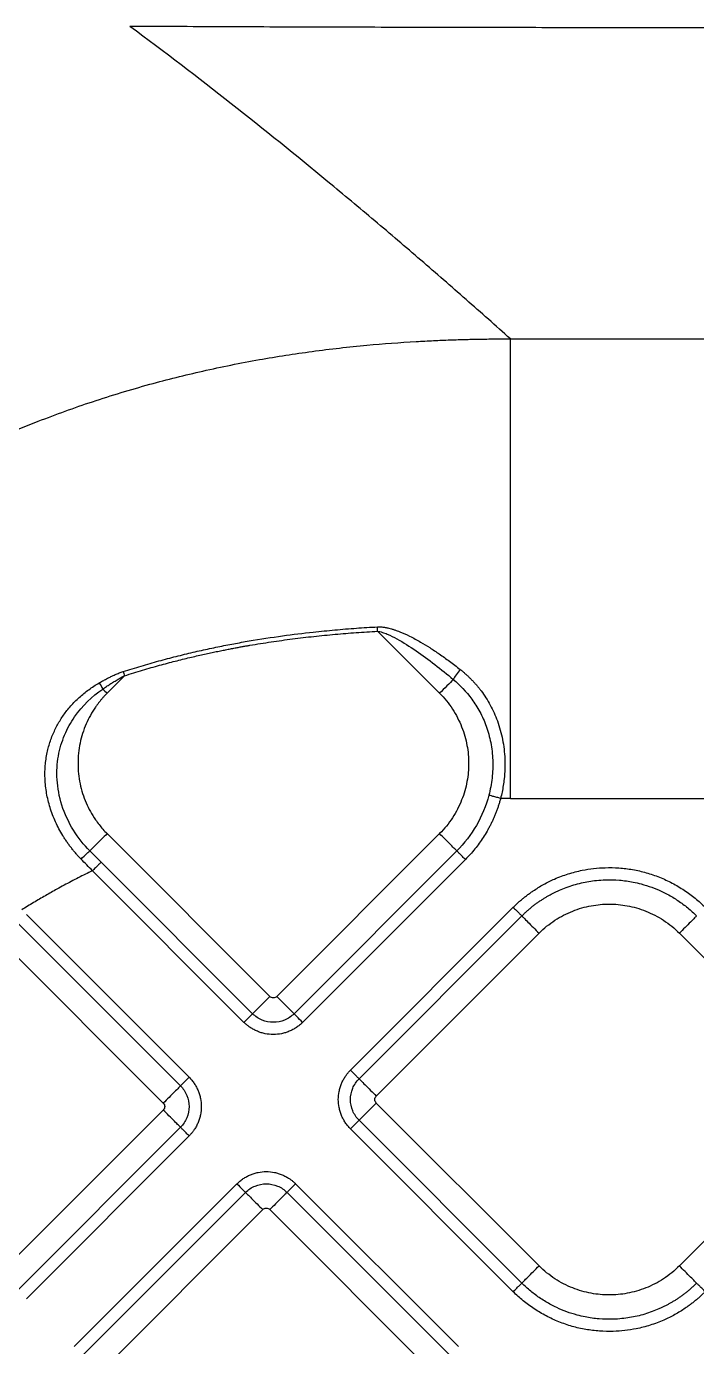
# Model space of a CAD drawing. Extents: x 0 to 84, y -21 to 126.
# Drawn here: x 39.98 to 42.69, y 45.19 to 50.53 of the extents above; entities that cross this region are included whole.
import ezdxf

# ---------------------------------------------------------------- set-up
doc = ezdxf.new("R2010")
doc.units = 0
doc.header["$MEASUREMENT"] = 0
doc.layers.add('1', color=4, linetype='Continuous')

# ---------------------------------------------------------------- blocks, each defined once
blk = doc.blocks.new('PRODIGY')
at = {"layer": '1', "color": 3, "linetype": 'Continuous', "lineweight": 25}
for p, q in [((41.9357, 49.2667), (46.4718, 49.2667)), ((41.649, 47.8333), (41.3981, 48.0842)), ((40.3741, 47.904), (40.3034, 47.8333)), ((41.9357, 47.4079), (41.896, 47.4079)), ((41.9357, 47.4079), (42.7752, 47.4079)), ((40.9621, 46.6067), (40.3034, 47.2653)), ((41.649, 47.2653), (40.9904, 46.6067)), ((41.7187, 47.1956), (41.0601, 46.537)), ((41.7536, 47.1608), (41.0949, 46.5021)), ((40.8575, 46.5021), (40.2444, 47.1152)), ((40.8924, 46.537), (40.2792, 47.1501)), ((39.9768, 46.9388), (40.6355, 46.2801)), ((41.2884, 46.3086), (41.9471, 46.9673)), ((39.942, 46.9039), (40.6007, 46.2453)), ((41.3233, 46.2738), (41.9819, 46.9324)), ((39.8723, 46.8342), (40.531, 46.1755)), ((41.393, 46.2041), (42.0516, 46.8627)), ((42.6196, 46.8627), (43.2783, 46.2041)), ((40.531, 46.1473), (39.8723, 45.4886)), ((42.0516, 45.5171), (41.393, 46.1758)), ((43.2783, 46.1758), (42.6196, 45.5171)), ((41.9819, 45.4474), (41.3233, 46.1061)), ((40.6007, 46.0776), (39.942, 45.4189)), ((40.6355, 46.0427), (39.9768, 45.384)), ((41.9471, 45.4126), (41.2884, 46.0712)), ((40.1703, 45.1905), (40.829, 45.8492)), ((41.0664, 45.8492), (41.7251, 45.1905)), ((40.2052, 45.1557), (40.8639, 45.8144)), ((41.0316, 45.8144), (41.6902, 45.1557)), ((40.2749, 45.086), (40.9336, 45.7447)), ((40.9618, 45.7447), (41.6205, 45.086))]:
    blk.add_line(p, q, dxfattribs=at)
for points, knots in [([(43.5626, 50.5246), (43.3033, 50.5246), (42.9067, 50.5246), (42.3829, 50.5249), (41.9764, 50.5254), (41.5712, 50.5262), (41.1633, 50.5273), (40.7735, 50.5287), (40.5196, 50.5299), (40.3956, 50.5305)], [0, 0, 0, 0, 0.245637, 0.37566, 0.496219, 0.630694, 0.759482, 0.882584, 1, 1, 1, 1]), ([(41.9357, 49.2667), (41.8765, 49.3196), (41.8167, 49.3726), (41.6959, 49.4787), (41.6348, 49.5318), (41.5116, 49.638), (41.4494, 49.6911), (41.324, 49.7969), (41.2608, 49.8497), (41.0692, 50.0078), (40.9389, 50.113), (40.6721, 50.3225), (40.5357, 50.4268), (40.3956, 50.5305)], [0, 0, 0, 0, 0.125, 0.125, 0.25, 0.25, 0.375, 0.375, 0.5, 0.5, 0.75, 0.75, 1, 1, 1, 1]), ([(38.7269, 48.176), (38.7402, 48.1858), (38.7672, 48.2056), (38.8085, 48.2359), (38.8514, 48.2673), (38.896, 48.2997), (38.9423, 48.333), (38.9904, 48.3672), (39.0512, 48.4096), (39.1266, 48.4609), (39.2473, 48.54), (39.4057, 48.6368), (39.5646, 48.7239), (39.7006, 48.7923), (39.8138, 48.8455), (39.9259, 48.8939), (40.0699, 48.9517), (40.2466, 49.0154), (40.4689, 49.0827), (40.6944, 49.1391), (40.9137, 49.1831), (41.1354, 49.2176), (41.3473, 49.2416), (41.5113, 49.2539), (41.6237, 49.2598), (41.6909, 49.2625), (41.7556, 49.2645), (41.8178, 49.2658), (41.8775, 49.2665), (41.9166, 49.2666), (41.9357, 49.2667)], [0, 0, 0, 0, 0.0142248, 0.0289859, 0.0442967, 0.0601703, 0.0766186, 0.0936526, 0.1112823, 0.1408219, 0.1725747, 0.2363078, 0.3017879, 0.3297321, 0.3684207, 0.4104317, 0.4357209, 0.5032673, 0.5734684, 0.6374724, 0.7051439, 0.7677666, 0.8322499, 0.8901823, 0.9103532, 0.9297438, 0.9483769, 0.9662783, 0.983476, 1, 1, 1, 1]), ([(41.9357, 47.4079), (41.9357, 47.5073), (41.9357, 47.6068), (41.9357, 47.8034), (41.9357, 47.9006), (41.9357, 48.0907), (41.9357, 48.1835), (41.9357, 48.3628), (41.9357, 48.4492), (41.9357, 48.6137), (41.9357, 48.6917), (41.9357, 48.8378), (41.9357, 48.9058), (41.9357, 49.0301), (41.9357, 49.0865), (41.9357, 49.1865), (41.9357, 49.23), (41.9357, 49.2667)], [0, 0, 0, 0, 0.125, 0.125, 0.25, 0.25, 0.375, 0.375, 0.5, 0.5, 0.625, 0.625, 0.75, 0.75, 0.875, 0.875, 1, 1, 1, 1]), ([(40.3687, 47.9208), (40.3809, 47.9246), (40.405, 47.9323), (40.4413, 47.9433), (40.4771, 47.9537), (40.5127, 47.9637), (40.5479, 47.9732), (40.5828, 47.9822), (40.6172, 47.9908), (40.6513, 47.9989), (40.685, 48.0066), (40.7183, 48.0139), (40.7512, 48.0208), (40.7836, 48.0273), (40.8156, 48.0334), (40.8471, 48.0392), (40.913, 48.0507), (41.0097, 48.0656), (41.1257, 48.0798), (41.2252, 48.0896), (41.3117, 48.0967), (41.3688, 48.1001), (41.3972, 48.1018)], [0, 0, 0, 0, 0.0365399, 0.0726664, 0.10837, 0.1436416, 0.1784729, 0.2128565, 0.2467858, 0.2802552, 0.3132601, 0.3457959, 0.3778579, 0.4094414, 0.440542, 0.4711556, 0.5012783, 0.632225, 0.7514415, 0.8358782, 0.9187223, 1, 1, 1, 1]), ([(40.3741, 47.904), (40.3864, 47.9079), (40.4107, 47.9156), (40.4467, 47.9265), (40.4815, 47.9367), (40.5151, 47.9461), (40.5475, 47.9548), (40.5787, 47.963), (40.6087, 47.9705), (40.6374, 47.9775), (40.6648, 47.9839), (40.691, 47.9899), (40.7159, 47.9953), (40.7395, 48.0003), (40.7618, 48.0049), (40.7828, 48.0091), (40.8024, 48.013), (40.8208, 48.0164), (40.8378, 48.0196), (40.8535, 48.0224), (40.8678, 48.0249), (40.9056, 48.0315), (40.9673, 48.0413), (41.0535, 48.0533), (41.1397, 48.0635), (41.2259, 48.072), (41.312, 48.079), (41.3695, 48.0825), (41.3981, 48.0842)], [0, 0, 0, 0, 0.0372794, 0.0733038, 0.1080634, 0.1415502, 0.1737572, 0.2046788, 0.2343102, 0.2626478, 0.2896885, 0.3154299, 0.3398704, 0.363008, 0.3848407, 0.405367, 0.424586, 0.4424969, 0.4590996, 0.474394, 0.4883801, 0.5010583, 0.5846504, 0.6681053, 0.7513841, 0.8344623, 0.9173313, 1, 1, 1, 1]), ([(41.3972, 48.1018), (41.3992, 48.1019), (41.4033, 48.102), (41.4095, 48.1019), (41.4159, 48.1015), (41.4225, 48.1007), (41.4293, 48.0997), (41.4362, 48.0984), (41.4444, 48.0965), (41.4543, 48.0937), (41.4655, 48.0902), (41.4767, 48.0862), (41.4978, 48.0782), (41.5302, 48.0636), (41.5705, 48.0417), (41.6103, 48.0174), (41.6491, 47.9916), (41.6902, 47.9623), (41.7179, 47.9408), (41.7322, 47.9297)], [0, 0, 0, 0, 0.015622, 0.03171, 0.048302, 0.065434, 0.083139, 0.101446, 0.120381, 0.149107, 0.18121, 0.212113, 0.242322, 0.357691, 0.490386, 0.602598, 0.724794, 0.857185, 1, 1, 1, 1]), ([(41.3981, 48.0842), (41.4045, 48.0833), (41.4111, 48.0816), (41.4241, 48.0775), (41.4307, 48.075), (41.4504, 48.0668), (41.4634, 48.0603), (41.5025, 48.039), (41.5283, 48.0226), (41.5793, 47.9875), (41.6046, 47.9688), (41.6548, 47.9299), (41.6798, 47.9097), (41.7046, 47.8889)], [0, 0, 0, 0, 0.0625, 0.0625, 0.125, 0.125, 0.25, 0.25, 0.5, 0.5, 0.75, 0.75, 1, 1, 1, 1]), ([(40.272, 47.8752), (40.2779, 47.8786), (40.289, 47.8849), (40.3046, 47.8933), (40.3201, 47.9012), (40.3359, 47.9084), (40.3524, 47.9153), (40.3634, 47.919), (40.3687, 47.9208)], [0, 0, 0, 0, 0.190171, 0.356621, 0.499252, 0.676195, 0.843028, 1, 1, 1, 1]), ([(40.2863, 47.8504), (40.2911, 47.8537), (40.3006, 47.8602), (40.315, 47.8697), (40.3267, 47.8772), (40.3389, 47.8847), (40.3507, 47.8916), (40.3635, 47.8987), (40.3711, 47.9025), (40.3741, 47.904)], [0, 0, 0, 0, 0.168102, 0.335743, 0.503086, 0.573321, 0.752667, 0.901445, 1, 1, 1, 1]), ([(41.7322, 47.9297), (41.7265, 47.9228), (41.7209, 47.9152), (41.7111, 47.9009), (41.7071, 47.8942), (41.7046, 47.8889)], [0, 0, 0, 0, 0.5, 0.5, 1, 1, 1, 1]), ([(41.7322, 47.9297), (41.7358, 47.9269), (41.7429, 47.9212), (41.7532, 47.9124), (41.7632, 47.9033), (41.7729, 47.8939), (41.7823, 47.8843), (41.7915, 47.8744), (41.8003, 47.8643), (41.8088, 47.8539), (41.8284, 47.8286), (41.8559, 47.7857), (41.8855, 47.7195), (41.9059, 47.6464), (41.9136, 47.5806), (41.9137, 47.5271), (41.9112, 47.4911), (41.907, 47.4599), (41.9023, 47.4337), (41.8981, 47.4165), (41.896, 47.4079)], [0, 0, 0, 0, 0.023703, 0.047311, 0.070839, 0.094306, 0.11773, 0.141126, 0.164513, 0.187908, 0.211327, 0.331474, 0.452496, 0.587681, 0.723385, 0.793123, 0.863154, 0.908983, 0.954563, 1, 1, 1, 1]), ([(40.1983, 47.1623), (40.1948, 47.1659), (40.1879, 47.1731), (40.1779, 47.1843), (40.1681, 47.1958), (40.1587, 47.2076), (40.1495, 47.2196), (40.1407, 47.232), (40.1322, 47.2447), (40.1157, 47.271), (40.0936, 47.3124), (40.0718, 47.3699), (40.0575, 47.4284), (40.0513, 47.4852), (40.0523, 47.5405), (40.0598, 47.592), (40.0732, 47.6407), (40.0913, 47.6851), (40.1139, 47.7263), (40.1362, 47.7579), (40.1564, 47.7821), (40.173, 47.7998), (40.1906, 47.8166), (40.2094, 47.8326), (40.2292, 47.8478), (40.2501, 47.8621), (40.2647, 47.8709), (40.272, 47.8752)], [0, 0, 0, 0, 0.017799, 0.03562, 0.053477, 0.071388, 0.089368, 0.107432, 0.125599, 0.143885, 0.218155, 0.293182, 0.363849, 0.434812, 0.499401, 0.564073, 0.623293, 0.682607, 0.737788, 0.793208, 0.822103, 0.851099, 0.880266, 0.909674, 0.93939, 0.969478, 1, 1, 1, 1]), ([(40.2338, 47.1957), (40.2097, 47.22), (40.1867, 47.2485), (40.1476, 47.3115), (40.1317, 47.3459), (40.1095, 47.4153), (40.1032, 47.4501), (40.0991, 47.517), (40.1012, 47.549), (40.1119, 47.6093), (40.1205, 47.6376), (40.1427, 47.6905), (40.1563, 47.715), (40.2032, 47.7827), (40.2423, 47.8202), (40.2863, 47.8504)], [0, 0, 0, 0, 0.125, 0.125, 0.25, 0.25, 0.375, 0.375, 0.5, 0.5, 0.625, 0.625, 0.75, 0.75, 1, 1, 1, 1]), ([(41.7046, 47.8889), (41.6977, 47.882), (41.6886, 47.8729), (41.669, 47.8533), (41.6585, 47.8429), (41.649, 47.8333)], [0, 0, 0, 0, 0.5, 0.5, 1, 1, 1, 1]), ([(41.7046, 47.8889), (41.7315, 47.8667), (41.757, 47.8404), (41.7913, 47.7934), (41.802, 47.7764), (41.8216, 47.7399), (41.8304, 47.7203), (41.8454, 47.6785), (41.8515, 47.6564), (41.8605, 47.6104), (41.8633, 47.5865), (41.8652, 47.5384), (41.8643, 47.5141), (41.8588, 47.4664), (41.8544, 47.443), (41.8484, 47.4206)], [0, 0, 0, 0, 0.25, 0.25, 0.375, 0.375, 0.5, 0.5, 0.625, 0.625, 0.75, 0.75, 0.875, 0.875, 1, 1, 1, 1]), ([(40.3034, 47.8333), (40.3005, 47.8304), (40.2948, 47.8246), (40.2866, 47.8155), (40.2786, 47.8062), (40.2709, 47.7967), (40.2635, 47.7869), (40.2513, 47.7697), (40.2354, 47.7441), (40.218, 47.7086), (40.2039, 47.6711), (40.1901, 47.6182), (40.1829, 47.5493), (40.1901, 47.4805), (40.2039, 47.4276), (40.218, 47.3901), (40.2354, 47.3546), (40.2534, 47.3255), (40.2708, 47.3019), (40.2864, 47.283), (40.2977, 47.2712), (40.3034, 47.2653)], [0, 0, 0, 0, 0.019458, 0.038879, 0.058283, 0.077687, 0.097108, 0.116567, 0.178329, 0.240094, 0.30443, 0.368769, 0.500007, 0.631244, 0.695581, 0.75992, 0.821682, 0.883447, 0.922321, 0.961124, 1, 1, 1, 1]), ([(41.649, 47.8333), (41.6686, 47.8137), (41.6862, 47.7921), (41.7162, 47.7462), (41.7287, 47.7219), (41.7482, 47.6725), (41.7554, 47.6473), (41.7646, 47.5976), (41.7667, 47.573), (41.7667, 47.5257), (41.7646, 47.5011), (41.7554, 47.4514), (41.7482, 47.4262), (41.7287, 47.3768), (41.7162, 47.3525), (41.6862, 47.3066), (41.6686, 47.2849), (41.649, 47.2653)], [0, 0, 0, 0, 0.125, 0.125, 0.25, 0.25, 0.375, 0.375, 0.5, 0.5, 0.625, 0.625, 0.75, 0.75, 0.875, 0.875, 1, 1, 1, 1]), ([(41.8484, 47.4206), (41.8371, 47.3783), (41.8201, 47.337), (41.776, 47.2608), (41.749, 47.2259), (41.7187, 47.1956)], [0, 0, 0, 0, 0.5, 0.5, 1, 1, 1, 1]), ([(41.896, 47.4079), (41.891, 47.4093), (41.8856, 47.4107), (41.875, 47.4135), (41.8698, 47.4149), (41.8607, 47.4173), (41.8568, 47.4183), (41.8511, 47.4199), (41.8493, 47.4204), (41.8484, 47.4206)], [0, 0, 0, 0, 0.25, 0.25, 0.5, 0.5, 0.75, 0.75, 1, 1, 1, 1]), ([(41.896, 47.4079), (41.8947, 47.4033), (41.8922, 47.394), (41.8879, 47.3803), (41.8833, 47.3667), (41.8784, 47.3532), (41.873, 47.3398), (41.8674, 47.3266), (41.8613, 47.3135), (41.8549, 47.3005), (41.8482, 47.2877), (41.8387, 47.2707), (41.8261, 47.2501), (41.8098, 47.2263), (41.7922, 47.2034), (41.7736, 47.1814), (41.7603, 47.1677), (41.7536, 47.1608)], [0, 0, 0, 0, 0.049953, 0.0998242, 0.1496485, 0.1994605, 0.2492952, 0.2991874, 0.3491718, 0.3992828, 0.4495548, 0.5000215, 0.6007497, 0.7008355, 0.8005537, 0.9001823, 1, 1, 1, 1]), ([(40.3034, 47.2653), (40.2961, 47.258), (40.2882, 47.2502), (40.2728, 47.2347), (40.2652, 47.2271), (40.2519, 47.2139), (40.2463, 47.2082), (40.2379, 47.1998), (40.2351, 47.1971), (40.2338, 47.1957)], [0, 0, 0, 0, 0.25, 0.25, 0.5, 0.5, 0.75, 0.75, 1, 1, 1, 1]), ([(41.7187, 47.1956), (41.7174, 47.1969), (41.7147, 47.1996), (41.7064, 47.208), (41.7007, 47.2137), (41.6874, 47.227), (41.6798, 47.2346), (41.6643, 47.2501), (41.6564, 47.258), (41.649, 47.2653)], [0, 0, 0, 0, 0.25, 0.25, 0.5, 0.5, 0.75, 0.75, 1, 1, 1, 1]), ([(40.1983, 47.1623), (40.2065, 47.1704), (40.2147, 47.1784), (40.2276, 47.1905), (40.2321, 47.1945), (40.2338, 47.1957)], [0, 0, 0, 0, 0.5, 0.5, 1, 1, 1, 1]), ([(40.2444, 47.1152), (40.2367, 47.1231), (40.2213, 47.1387), (40.206, 47.1544), (40.1983, 47.1623)], [0, 0, 0, 0, 0.499143, 1, 1, 1, 1]), ([(41.7536, 47.1608), (41.7499, 47.1645), (41.7459, 47.1684), (41.7382, 47.1762), (41.7344, 47.18), (41.7277, 47.1866), (41.7249, 47.1894), (41.7207, 47.1936), (41.7194, 47.195), (41.7187, 47.1956)], [0, 0, 0, 0, 0.25, 0.25, 0.5, 0.5, 0.75, 0.75, 1, 1, 1, 1]), ([(40.2444, 47.1152), (40.2348, 47.1106), (40.2155, 47.1013), (40.1867, 47.0868), (40.1578, 47.0719), (40.129, 47.0566), (40.0942, 47.0376), (40.0531, 47.0143), (40.0056, 46.9864), (39.9739, 46.9668), (39.9578, 46.9569)], [0, 0, 0, 0, 0.097861, 0.196281, 0.295276, 0.394857, 0.495039, 0.658769, 0.827073, 1, 1, 1, 1]), ([(40.2792, 47.1501), (40.2786, 47.1494), (40.2772, 47.1481), (40.2731, 47.1439), (40.2702, 47.1411), (40.2636, 47.1344), (40.2598, 47.1306), (40.252, 47.1229), (40.2481, 47.1189), (40.2444, 47.1152)], [0, 0, 0, 0, 0.25, 0.25, 0.5, 0.5, 0.75, 0.75, 1, 1, 1, 1]), ([(41.9471, 46.9673), (41.9506, 46.9708), (41.9577, 46.9778), (41.9688, 46.9879), (41.98, 46.9977), (41.9915, 47.0072), (42.0033, 47.0164), (42.0154, 47.0253), (42.0372, 47.0405), (42.0698, 47.0605), (42.1172, 47.0839), (42.1694, 47.1036), (42.2374, 47.1211), (42.3066, 47.1288), (42.375, 47.1275), (42.4308, 47.1208), (42.4859, 47.1083), (42.5395, 47.0899), (42.5909, 47.066), (42.6314, 47.0421), (42.662, 47.0208), (42.6838, 47.004), (42.7047, 46.9862), (42.7177, 46.9736), (42.7242, 46.9673)], [0, 0, 0, 0, 0.017341, 0.034665, 0.051985, 0.069313, 0.086663, 0.104047, 0.121478, 0.179141, 0.236743, 0.304922, 0.372836, 0.480686, 0.54577, 0.610337, 0.67596, 0.741895, 0.807114, 0.872629, 0.904913, 0.936849, 0.968517, 1, 1, 1, 1]), ([(41.9819, 46.9324), (41.9853, 46.9357), (41.9919, 46.9422), (42.0021, 46.9516), (42.0125, 46.9606), (42.023, 46.9693), (42.0337, 46.9776), (42.0445, 46.9856), (42.0554, 46.9932), (42.0665, 47.0004), (42.0776, 47.0073), (42.0887, 47.0138), (42.1, 47.02), (42.1113, 47.0259), (42.1228, 47.0315), (42.1396, 47.0391), (42.1723, 47.0523), (42.222, 47.0672), (42.2754, 47.0761), (42.327, 47.0796), (42.377, 47.0783), (42.4255, 47.0715), (42.4834, 47.058), (42.5296, 47.0411), (42.5709, 47.0204), (42.5927, 47.008), (42.6138, 46.9947), (42.6341, 46.9804), (42.6535, 46.9652), (42.672, 46.9493), (42.6836, 46.938), (42.6893, 46.9324)], [0, 0, 0, 0, 0.017777, 0.035429, 0.05295, 0.070335, 0.087579, 0.104678, 0.121627, 0.138422, 0.15506, 0.171537, 0.18785, 0.204007, 0.220236, 0.23663, 0.2744, 0.355233, 0.434067, 0.480754, 0.552372, 0.624938, 0.667358, 0.779414, 0.811539, 0.843523, 0.875326, 0.90691, 0.93824, 0.96928, 1, 1, 1, 1]), ([(41.9471, 46.9673), (41.9508, 46.9636), (41.9547, 46.9596), (41.9625, 46.9519), (41.9663, 46.9481), (41.9729, 46.9414), (41.9757, 46.9386), (41.9799, 46.9344), (41.9813, 46.9331), (41.9819, 46.9324)], [0, 0, 0, 0, 0.25, 0.25, 0.5, 0.5, 0.75, 0.75, 1, 1, 1, 1]), ([(42.0516, 46.8627), (42.0712, 46.8823), (42.0929, 46.8999), (42.1388, 46.9299), (42.1631, 46.9424), (42.2125, 46.9619), (42.2377, 46.9691), (42.2874, 46.9783), (42.312, 46.9804), (42.3593, 46.9804), (42.3839, 46.9783), (42.4336, 46.9691), (42.4588, 46.9619), (42.5082, 46.9424), (42.5325, 46.9299), (42.5784, 46.8999), (42.6, 46.8823), (42.6196, 46.8627)], [0, 0, 0, 0, 0.125, 0.125, 0.25, 0.25, 0.375, 0.375, 0.5, 0.5, 0.625, 0.625, 0.75, 0.75, 0.875, 0.875, 1, 1, 1, 1]), ([(41.9819, 46.9324), (41.9832, 46.9311), (41.9859, 46.9284), (41.9943, 46.9201), (42, 46.9144), (42.0133, 46.9011), (42.0209, 46.8935), (42.0364, 46.878), (42.0443, 46.8701), (42.0516, 46.8627)], [0, 0, 0, 0, 0.25, 0.25, 0.5, 0.5, 0.75, 0.75, 1, 1, 1, 1]), ([(42.6893, 46.9324), (42.688, 46.9311), (42.6853, 46.9284), (42.677, 46.9201), (42.6713, 46.9144), (42.658, 46.9011), (42.6504, 46.8935), (42.6349, 46.878), (42.627, 46.8701), (42.6196, 46.8627)], [0, 0, 0, 0, 0.25, 0.25, 0.5, 0.5, 0.75, 0.75, 1, 1, 1, 1]), ([(40.8924, 46.537), (40.8937, 46.5383), (40.8964, 46.541), (40.9047, 46.5493), (40.9104, 46.555), (40.9237, 46.5683), (40.9313, 46.5759), (40.9468, 46.5914), (40.9547, 46.5993), (40.9621, 46.6067)], [0, 0, 0, 0, 0.25, 0.25, 0.5, 0.5, 0.75, 0.75, 1, 1, 1, 1]), ([(41.0601, 46.537), (41.0588, 46.5383), (41.0561, 46.541), (41.0477, 46.5493), (41.0421, 46.5549), (41.0288, 46.5682), (41.0212, 46.5758), (41.0057, 46.5914), (40.9978, 46.5993), (40.9904, 46.6067)], [0, 0, 0, 0, 0.25, 0.25, 0.5, 0.5, 0.75, 0.75, 1, 1, 1, 1]), ([(40.8575, 46.5021), (40.8612, 46.5058), (40.8651, 46.5098), (40.8729, 46.5175), (40.8767, 46.5213), (40.8833, 46.528), (40.8862, 46.5308), (40.8904, 46.535), (40.8917, 46.5363), (40.8924, 46.537)], [0, 0, 0, 0, 0.25, 0.25, 0.5, 0.5, 0.75, 0.75, 1, 1, 1, 1]), ([(41.0601, 46.537), (41.0492, 46.5261), (41.036, 46.5173), (41.0071, 46.5054), (40.9916, 46.5022), (40.9609, 46.5022), (40.9453, 46.5054), (40.9164, 46.5173), (40.9032, 46.5261), (40.8924, 46.537)], [0, 0, 0, 0, 0.25, 0.25, 0.5, 0.5, 0.75, 0.75, 1, 1, 1, 1]), ([(41.0949, 46.5021), (41.0867, 46.5104), (41.0784, 46.5186), (41.0658, 46.5312), (41.0614, 46.5356), (41.0601, 46.537)], [0, 0, 0, 0, 0.5, 0.5, 1, 1, 1, 1]), ([(41.0949, 46.5021), (41.093, 46.5002), (41.089, 46.4964), (41.0828, 46.491), (41.0763, 46.486), (41.0672, 46.4797), (41.0554, 46.4726), (41.0405, 46.4656), (41.025, 46.46), (41.0037, 46.4546), (40.9762, 46.4518), (40.9487, 46.4546), (40.9274, 46.46), (40.9119, 46.4656), (40.897, 46.4726), (40.8844, 46.4801), (40.874, 46.4876), (40.8654, 46.4945), (40.8601, 46.4996), (40.8575, 46.5021)], [0, 0, 0, 0, 0.0311847, 0.0624048, 0.0937396, 0.1252673, 0.1876345, 0.250185, 0.3126947, 0.3750735, 0.5000216, 0.6249679, 0.6873332, 0.7498377, 0.812381, 0.8747447, 0.9167117, 0.9584012, 1, 1, 1, 1]), ([(41.2884, 46.0712), (41.2865, 46.0732), (41.2827, 46.0771), (41.2773, 46.0834), (41.2723, 46.0899), (41.266, 46.0989), (41.2589, 46.1107), (41.2519, 46.1256), (41.2463, 46.1411), (41.2409, 46.1624), (41.2381, 46.1899), (41.2409, 46.2174), (41.2463, 46.2387), (41.2519, 46.2542), (41.2589, 46.2691), (41.2664, 46.2817), (41.2739, 46.2922), (41.2808, 46.3007), (41.2859, 46.306), (41.2884, 46.3086)], [0, 0, 0, 0, 0.031198, 0.062422, 0.093752, 0.125266, 0.187622, 0.250173, 0.31267, 0.375042, 0.499989, 0.624937, 0.687308, 0.749825, 0.812368, 0.874743, 0.916727, 0.958417, 1, 1, 1, 1]), ([(41.2884, 46.3086), (41.2924, 46.3047), (41.2965, 46.3006), (41.3045, 46.2926), (41.3083, 46.2888), (41.3148, 46.2822), (41.3175, 46.2795), (41.3214, 46.2756), (41.3227, 46.2744), (41.3233, 46.2738)], [0, 0, 0, 0, 0.25, 0.25, 0.5, 0.5, 0.75, 0.75, 1, 1, 1, 1]), ([(40.6007, 46.2453), (40.5994, 46.2439), (40.5967, 46.2413), (40.5883, 46.2329), (40.5827, 46.2273), (40.5694, 46.214), (40.5618, 46.2064), (40.5463, 46.1909), (40.5384, 46.1829), (40.531, 46.1755)], [0, 0, 0, 0, 0.25, 0.25, 0.5, 0.5, 0.75, 0.75, 1, 1, 1, 1]), ([(40.6355, 46.2801), (40.6272, 46.2719), (40.619, 46.2636), (40.6064, 46.251), (40.602, 46.2466), (40.6007, 46.2453)], [0, 0, 0, 0, 0.5, 0.5, 1, 1, 1, 1]), ([(40.6007, 46.2453), (40.6115, 46.2344), (40.6203, 46.2212), (40.6322, 46.1923), (40.6354, 46.1768), (40.6354, 46.1461), (40.6322, 46.1305), (40.6203, 46.1016), (40.6115, 46.0884), (40.6007, 46.0776)], [0, 0, 0, 0, 0.25, 0.25, 0.5, 0.5, 0.75, 0.75, 1, 1, 1, 1]), ([(40.6355, 46.2801), (40.6374, 46.2782), (40.6412, 46.2742), (40.6466, 46.268), (40.6517, 46.2615), (40.658, 46.2524), (40.665, 46.2406), (40.672, 46.2257), (40.6776, 46.2102), (40.683, 46.1889), (40.6858, 46.1614), (40.683, 46.1339), (40.6776, 46.1126), (40.672, 46.0971), (40.665, 46.0822), (40.6575, 46.0696), (40.65, 46.0591), (40.6431, 46.0506), (40.638, 46.0453), (40.6355, 46.0427)], [0, 0, 0, 0, 0.031198, 0.062422, 0.093752, 0.125266, 0.187622, 0.250173, 0.31267, 0.375042, 0.499989, 0.624937, 0.687308, 0.749825, 0.812368, 0.874743, 0.916727, 0.958417, 1, 1, 1, 1]), ([(41.3233, 46.1061), (41.3124, 46.1169), (41.3036, 46.1301), (41.2917, 46.159), (41.2885, 46.1746), (41.2885, 46.2053), (41.2917, 46.2208), (41.3036, 46.2497), (41.3124, 46.2629), (41.3233, 46.2738)], [0, 0, 0, 0, 0.25, 0.25, 0.5, 0.5, 0.75, 0.75, 1, 1, 1, 1]), ([(41.3233, 46.2738), (41.3246, 46.2724), (41.3273, 46.2697), (41.3356, 46.2614), (41.3413, 46.2557), (41.3546, 46.2424), (41.3622, 46.2348), (41.3777, 46.2193), (41.3856, 46.2114), (41.393, 46.2041)], [0, 0, 0, 0, 0.25, 0.25, 0.5, 0.5, 0.75, 0.75, 1, 1, 1, 1]), ([(40.6007, 46.0776), (40.5994, 46.0789), (40.5966, 46.0816), (40.5883, 46.0899), (40.5826, 46.0956), (40.5693, 46.1089), (40.5617, 46.1165), (40.5462, 46.132), (40.5383, 46.1399), (40.531, 46.1473)], [0, 0, 0, 0, 0.25, 0.25, 0.5, 0.5, 0.75, 0.75, 1, 1, 1, 1]), ([(41.393, 46.1758), (41.3856, 46.1684), (41.3777, 46.1605), (41.3622, 46.145), (41.3546, 46.1374), (41.3413, 46.1241), (41.3356, 46.1184), (41.3273, 46.1101), (41.3246, 46.1074), (41.3233, 46.1061)], [0, 0, 0, 0, 0.25, 0.25, 0.5, 0.5, 0.75, 0.75, 1, 1, 1, 1]), ([(41.3233, 46.1061), (41.3227, 46.1055), (41.3214, 46.1042), (41.3175, 46.1003), (41.3148, 46.0976), (41.3083, 46.0911), (41.3045, 46.0872), (41.2965, 46.0793), (41.2924, 46.0751), (41.2884, 46.0712)], [0, 0, 0, 0, 0.25, 0.25, 0.5, 0.5, 0.75, 0.75, 1, 1, 1, 1]), ([(40.6355, 46.0427), (40.6316, 46.0466), (40.6274, 46.0508), (40.6195, 46.0587), (40.6156, 46.0626), (40.6091, 46.0691), (40.6064, 46.0718), (40.6025, 46.0757), (40.6013, 46.077), (40.6007, 46.0776)], [0, 0, 0, 0, 0.25, 0.25, 0.5, 0.5, 0.75, 0.75, 1, 1, 1, 1]), ([(40.829, 45.8492), (40.831, 45.8511), (40.8349, 45.8549), (40.8412, 45.8603), (40.8477, 45.8654), (40.8567, 45.8717), (40.8685, 45.8787), (40.8834, 45.8857), (40.8989, 45.8913), (40.9202, 45.8967), (40.9477, 45.8995), (40.9752, 45.8967), (40.9965, 45.8913), (41.012, 45.8857), (41.0269, 45.8787), (41.0395, 45.8712), (41.05, 45.8637), (41.0585, 45.8568), (41.0638, 45.8517), (41.0664, 45.8492)], [0, 0, 0, 0, 0.0311978, 0.062422, 0.0937518, 0.1252655, 0.1876219, 0.2501726, 0.3126696, 0.3750423, 0.4999886, 0.6249367, 0.6873081, 0.7498252, 0.8123684, 0.8747429, 0.9167266, 0.9584166, 1, 1, 1, 1]), ([(40.829, 45.8492), (40.8373, 45.8409), (40.8455, 45.8327), (40.8581, 45.8201), (40.8625, 45.8157), (40.8639, 45.8144)], [0, 0, 0, 0, 0.5, 0.5, 1, 1, 1, 1]), ([(40.8639, 45.8144), (40.8747, 45.8252), (40.8879, 45.834), (40.9168, 45.8459), (40.9324, 45.8491), (40.9631, 45.8491), (40.9786, 45.8459), (41.0075, 45.834), (41.0207, 45.8252), (41.0316, 45.8144)], [0, 0, 0, 0, 0.25, 0.25, 0.5, 0.5, 0.75, 0.75, 1, 1, 1, 1]), ([(41.0664, 45.8492), (41.0625, 45.8453), (41.0584, 45.8411), (41.0504, 45.8332), (41.0466, 45.8293), (41.04, 45.8228), (41.0373, 45.8201), (41.0334, 45.8162), (41.0322, 45.815), (41.0316, 45.8144)], [0, 0, 0, 0, 0.25, 0.25, 0.5, 0.5, 0.75, 0.75, 1, 1, 1, 1]), ([(40.8639, 45.8144), (40.8652, 45.8131), (40.8679, 45.8104), (40.8762, 45.802), (40.8818, 45.7964), (40.8951, 45.7831), (40.9027, 45.7755), (40.9183, 45.76), (40.9262, 45.7521), (40.9336, 45.7447)], [0, 0, 0, 0, 0.25, 0.25, 0.5, 0.5, 0.75, 0.75, 1, 1, 1, 1]), ([(41.0316, 45.8144), (41.0302, 45.8131), (41.0275, 45.8103), (41.0192, 45.802), (41.0135, 45.7963), (41.0002, 45.783), (40.9926, 45.7754), (40.9771, 45.7599), (40.9692, 45.752), (40.9618, 45.7447)], [0, 0, 0, 0, 0.25, 0.25, 0.5, 0.5, 0.75, 0.75, 1, 1, 1, 1]), ([(41.9819, 45.4474), (41.9832, 45.4487), (41.9859, 45.4514), (41.9943, 45.4598), (42, 45.4654), (42.0133, 45.4787), (42.0209, 45.4863), (42.0364, 45.5018), (42.0443, 45.5097), (42.0516, 45.5171)], [0, 0, 0, 0, 0.25, 0.25, 0.5, 0.5, 0.75, 0.75, 1, 1, 1, 1]), ([(42.6196, 45.5171), (42.6, 45.4975), (42.5784, 45.48), (42.5325, 45.4499), (42.5082, 45.4375), (42.4588, 45.4179), (42.4336, 45.4108), (42.3839, 45.4016), (42.3593, 45.3995), (42.312, 45.3995), (42.2874, 45.4016), (42.2377, 45.4108), (42.2125, 45.4179), (42.1631, 45.4375), (42.1388, 45.4499), (42.0929, 45.48), (42.0712, 45.4975), (42.0516, 45.5171)], [0, 0, 0, 0, 0.125, 0.125, 0.25, 0.25, 0.375, 0.375, 0.5, 0.5, 0.625, 0.625, 0.75, 0.75, 0.875, 0.875, 1, 1, 1, 1]), ([(42.6893, 45.4474), (42.688, 45.4487), (42.6853, 45.4514), (42.677, 45.4598), (42.6713, 45.4654), (42.658, 45.4787), (42.6504, 45.4863), (42.6349, 45.5018), (42.627, 45.5097), (42.6196, 45.5171)], [0, 0, 0, 0, 0.25, 0.25, 0.5, 0.5, 0.75, 0.75, 1, 1, 1, 1]), ([(41.9471, 45.4126), (41.951, 45.4165), (41.9551, 45.4206), (41.9631, 45.4286), (41.9669, 45.4324), (41.9735, 45.4389), (41.9762, 45.4416), (41.9801, 45.4456), (41.9813, 45.4468), (41.9819, 45.4474)], [0, 0, 0, 0, 0.25, 0.25, 0.5, 0.5, 0.75, 0.75, 1, 1, 1, 1]), ([(42.6893, 45.4474), (42.686, 45.4441), (42.6794, 45.4376), (42.6692, 45.4283), (42.6588, 45.4192), (42.6483, 45.4105), (42.6376, 45.4022), (42.6268, 45.3943), (42.6158, 45.3867), (42.6048, 45.3794), (42.5937, 45.3725), (42.5825, 45.366), (42.5713, 45.3598), (42.56, 45.354), (42.5485, 45.3484), (42.5317, 45.3407), (42.4989, 45.3275), (42.4493, 45.3126), (42.3958, 45.3037), (42.3443, 45.3003), (42.2942, 45.3015), (42.2457, 45.3083), (42.1878, 45.3219), (42.1417, 45.3388), (42.1004, 45.3594), (42.0785, 45.3718), (42.0574, 45.3852), (42.0372, 45.3995), (42.0178, 45.4146), (41.9993, 45.4305), (41.9877, 45.4418), (41.9819, 45.4474)], [0, 0, 0, 0, 0.017777, 0.035429, 0.05295, 0.070335, 0.087579, 0.104678, 0.121627, 0.138422, 0.15506, 0.171537, 0.187851, 0.204007, 0.220236, 0.23663, 0.2744, 0.355233, 0.434068, 0.480754, 0.552371, 0.624938, 0.667358, 0.779414, 0.811539, 0.843523, 0.875326, 0.90691, 0.93824, 0.96928, 1, 1, 1, 1]), ([(42.7242, 45.4126), (42.7205, 45.4162), (42.7166, 45.4202), (42.7088, 45.4279), (42.705, 45.4317), (42.6984, 45.4384), (42.6955, 45.4412), (42.6913, 45.4454), (42.69, 45.4468), (42.6893, 45.4474)], [0, 0, 0, 0, 0.25, 0.25, 0.5, 0.5, 0.75, 0.75, 1, 1, 1, 1]), ([(42.7242, 45.4126), (42.7206, 45.4091), (42.7135, 45.4021), (42.7025, 45.3919), (42.6913, 45.3821), (42.6797, 45.3726), (42.6679, 45.3634), (42.6558, 45.3545), (42.634, 45.3393), (42.6015, 45.3193), (42.5541, 45.2959), (42.5019, 45.2762), (42.4338, 45.2587), (42.3646, 45.251), (42.2963, 45.2523), (42.2404, 45.259), (42.1853, 45.2715), (42.1317, 45.29), (42.0803, 45.3138), (42.0399, 45.3377), (42.0093, 45.359), (41.9875, 45.3759), (41.9666, 45.3936), (41.9536, 45.4062), (41.9471, 45.4126)], [0, 0, 0, 0, 0.017341, 0.034665, 0.051985, 0.069313, 0.086663, 0.104047, 0.121478, 0.179141, 0.236743, 0.304922, 0.372836, 0.480686, 0.54577, 0.610337, 0.67596, 0.741895, 0.807114, 0.872629, 0.904913, 0.936849, 0.968517, 1, 1, 1, 1])]:
    blk.add_open_spline(points, degree=3, knots=knots, dxfattribs=at)
for points in [[(41.3981, 48.0842), (41.3978, 48.0902), (41.3975, 48.0962), (41.3972, 48.1018)], [(40.3687, 47.9208), (40.3704, 47.9154), (40.3723, 47.9097), (40.3741, 47.904)], [(40.272, 47.8752), (40.2767, 47.8674), (40.2818, 47.8587), (40.2863, 47.8504)], [(40.2863, 47.8504), (40.2921, 47.8446), (40.2979, 47.8388), (40.3034, 47.8333)], [(40.2792, 47.1501), (40.2641, 47.1652), (40.249, 47.1804), (40.2338, 47.1957)], [(40.9904, 46.6067), (40.9867, 46.603), (40.9762, 46.5987), (40.9658, 46.603), (40.9621, 46.6067)], [(41.393, 46.1758), (41.3893, 46.1795), (41.385, 46.1899), (41.3893, 46.2004), (41.393, 46.2041)], [(40.531, 46.1755), (40.5347, 46.1718), (40.539, 46.1614), (40.5347, 46.151), (40.531, 46.1473)], [(40.9336, 45.7447), (40.9373, 45.7484), (40.9477, 45.7527), (40.9581, 45.7484), (40.9618, 45.7447)]]:
    blk.add_open_spline(points, degree=3, dxfattribs=at)

msp = doc.modelspace()

# ---------------------------------------------------------------- block references
at = {"layer": '1'}
msp.add_blockref('PRODIGY', (0, 0), dxfattribs=at)

doc.saveas('drawing.dxf')
